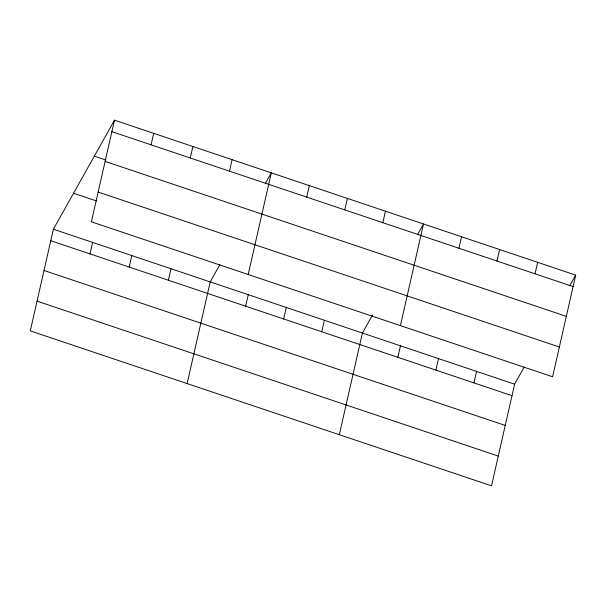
<?xml version="1.0" encoding="UTF-8"?>
<svg xmlns="http://www.w3.org/2000/svg" width="606" height="606" viewBox="0 0 606 606"><rect width="100%" height="100%" fill="white"/><g stroke="black" fill="none" stroke-linecap="round" stroke-linejoin="round"><path stroke-width="0.91" d="M114.481 120.162L91.385 221.826L552.604 376.773L575.7 275.109L114.481 120.162L53.396 229.227L30.3 330.891L491.519 485.838L514.615 384.174L524.235 366.994M89.991 253.899L92.604 242.4M151.076 144.826L153.689 133.335M129.192 267.064L131.805 255.573M190.276 157.999L192.89 146.5M168.4 280.237L171.006 268.738M229.485 171.165L232.09 159.673M187.118 383.575L210.214 281.911L219.834 264.731M248.195 274.503L271.299 172.839L265.337 183.474M245.65 306.189L248.263 294.698M306.734 197.117L309.348 185.625M283.699 318.976L286.312 307.477M344.784 209.903L347.397 198.412M321.748 331.755L324.361 320.263M382.833 222.69L385.446 211.191M339.315 434.707L362.411 333.042L372.493 315.044M400.399 325.642L423.496 223.978L417.542 234.605M397.854 357.32L400.468 345.829M458.939 248.255L461.545 236.757M435.903 370.107L438.517 358.608M496.988 261.034L499.602 249.543M473.953 382.886L476.566 371.395M535.037 273.821L537.651 262.322M569.746 285.737L575.7 275.109M111.868 131.654L573.087 286.6M94.324 156.151L105.906 160.045M105.111 161.416L566.33 316.355M98.142 192.072L559.361 347.011M73.553 193.238L96.718 201.018M53.396 229.227L514.615 384.174M50.783 240.726L512.002 395.673M44.026 270.481L505.245 425.427M37.057 301.137L498.276 456.083"/></g></svg>
